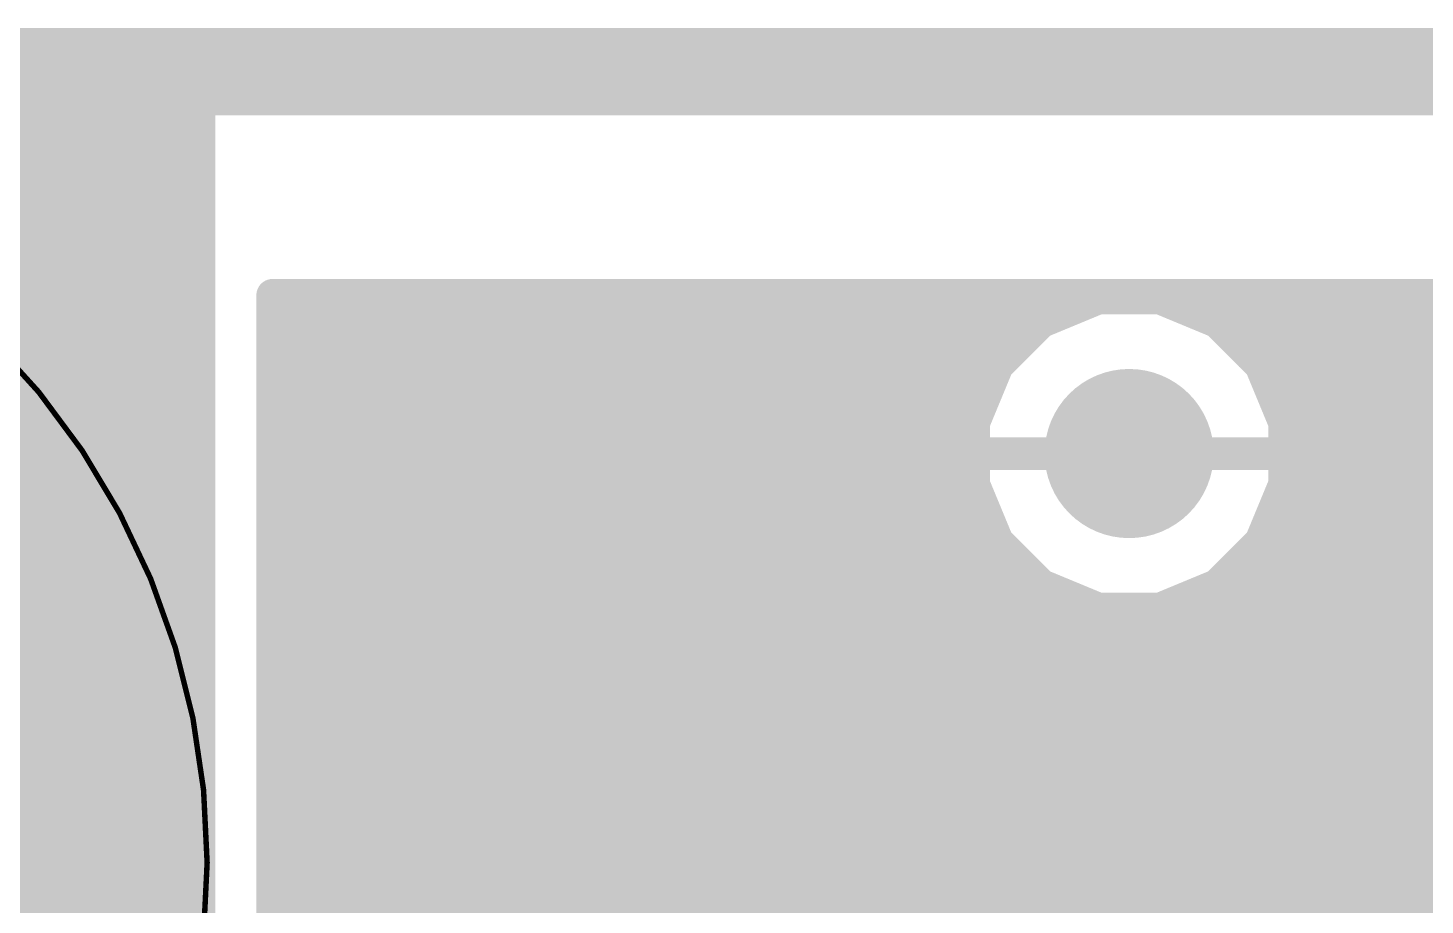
# Model space of a CAD drawing. Extents: x -0.2 to 60.5, y -0.2 to 25.7.
# Drawn here: x 6.3 to 12.81, y 21.52 to 25.6 of the extents above; entities that cross this region are included whole.
import ezdxf

# ---------------------------------------------------------------- set-up
doc = ezdxf.new("R2010")
doc.units = 0
for name, color, linetype in [('1', 22, 'CONTINUOUS'), ('101', 6, 'CONTINUOUS'), ('16', 175, 'CONTINUOUS'), ('18', 82, 'CONTINUOUS'), ('20', 7, 'CONTINUOUS'), ('26', 253, 'CONTINUOUS'), ('41', 22, 'CONTINUOUS'), ('42', 175, 'CONTINUOUS')]:
    doc.layers.add(name, color=color, linetype=linetype)

# ---------------------------------------------------------------- blocks, each defined once
blk = doc.blocks.new('RECT')
blk.add_solid([(-0.5, -0.5), (0.5, -0.5), (-0.5, 0.5), (0.5, 0.5)])
blk = doc.blocks.new('ROUNDV')
at = {"const_width": 0.5}
blk.add_lwpolyline([(0, -0.25, 1), (0, 0.25, 1), (0, -0.25)], format="xyb", dxfattribs=at)

msp = doc.modelspace()

# ---------------------------------------------------------------- linework, layer by layer
at = {"layer": '1', "const_width": 0.1524}
for points in [[(7.4422, 18.1512), (7.4422, 24.3586)], [(7.4422, 24.3586), (26.8478, 24.3586)], [(11.286, 24.3459), (11.0199, 24.2357)], [(11.574, 24.3459), (11.286, 24.3459)], [(11.8401, 24.2357), (11.574, 24.3459)], [(7.4422, 24.2316), (11.0159, 24.2316)], [(11.0199, 24.2357), (10.8163, 24.0321)], [(12.0437, 24.0321), (11.8401, 24.2357)], [(11.8441, 24.2316), (26.8478, 24.2316)], [(7.4422, 24.0792), (10.8635, 24.0792)], [(11.9965, 24.0792), (26.8478, 24.0792)], [(9.2297, 24.0284), (8.9916, 23.7903)], [(10.8148, 24.0284), (9.2297, 24.0284)], [(10.8163, 24.0321), (10.8148, 24.0284)], [(12.1539, 23.766), (12.0437, 24.0321)], [(7.4422, 23.9268), (9.1281, 23.9268)], [(12.0873, 23.9268), (26.8478, 23.9268)], [(7.4422, 23.7744), (8.9757, 23.7744)], [(8.9916, 23.7903), (8.2296, 23.0283)], [(12.1504, 23.7744), (26.8478, 23.7744)], [(12.1539, 23.478), (12.1539, 23.766)], [(7.4422, 23.622), (8.8233, 23.622)], [(8.636, 22.86), (9.398, 23.622)], [(9.398, 23.622), (11.43, 23.622)], [(12.1539, 23.622), (26.8478, 23.622)], [(12.0437, 23.2119), (12.1539, 23.478)], [(7.4422, 23.4696), (8.6709, 23.4696)], [(12.1504, 23.4696), (23.2126, 23.4696)], [(7.4422, 23.3172), (8.5185, 23.3172)], [(12.0873, 23.3172), (17.0974, 23.3172)], [(9.0424, 22.6917), (9.5663, 23.2156)], [(9.5663, 23.2156), (10.8148, 23.2156)], [(10.8148, 23.2156), (10.8163, 23.2119)], [(7.4422, 23.1648), (8.3661, 23.1648)], [(9.5155, 23.1648), (10.8635, 23.1648)], [(10.8163, 23.2119), (11.0199, 23.0083)], [(11.8401, 23.0083), (12.0437, 23.2119)], [(11.9965, 23.1648), (16.8071, 23.1648)], [(8.2296, 23.0283), (8.2296, 15.62)], [(7.4422, 23.0124), (8.2296, 23.0124)], [(9.3631, 23.0124), (11.0159, 23.0124)], [(11.0199, 23.0083), (11.286, 22.8981)], [(11.574, 22.8981), (11.8401, 23.0083)], [(11.8441, 23.0124), (16.6568, 23.0124)], [(11.286, 22.8981), (11.574, 22.8981)], [(7.4422, 22.86), (8.2296, 22.86)], [(8.636, 15.24), (8.636, 22.86)], [(9.2107, 22.86), (16.5937, 22.86)], [(7.4422, 22.7076), (8.2296, 22.7076)], [(9.0583, 22.7076), (16.5481, 22.7076)], [(9.0424, 15.62), (9.0424, 22.6917)], [(7.4422, 22.5552), (8.2296, 22.5552)], [(9.0424, 22.5552), (16.5481, 22.5552)], [(7.4422, 22.4028), (8.2296, 22.4028)], [(9.0424, 22.4028), (16.5726, 22.4028)], [(7.4422, 22.2504), (8.2296, 22.2504)], [(9.0424, 22.2504), (16.6357, 22.2504)], [(7.4422, 22.098), (8.2296, 22.098)], [(9.0424, 22.098), (16.7563, 22.098)], [(7.4422, 21.9456), (8.2296, 21.9456)], [(9.0424, 21.9456), (16.9747, 21.9456)], [(7.4422, 21.7932), (8.2296, 21.7932)], [(9.0424, 21.7932), (17.5101, 21.7932)], [(7.4422, 21.6408), (8.2296, 21.6408)], [(9.0424, 21.6408), (18.3598, 21.6408)], [(7.4422, 21.4884), (8.2296, 21.4884)], [(9.0424, 21.4884), (18.3598, 21.4884)]]:
    msp.add_lwpolyline(points, dxfattribs=at)
at = {"layer": '1', "const_width": 0.0762}
for points in [[(7.4803, 24.3586, 1), (7.4041, 24.3586)], [(7.4422, 24.3967, 1), (7.4422, 24.3205)], [(11.286, 24.384, 1), (11.286, 24.3078)], [(11.3006, 24.3107, 1), (11.2714, 24.3811)], [(11.5886, 24.3811, 1), (11.5594, 24.3107)], [(11.574, 24.3078, 1), (11.574, 24.384)], [(7.4422, 24.2697, 1), (7.4422, 24.1935)], [(11.0054, 24.2709, 1), (11.0345, 24.2005)], [(11.0469, 24.2087, 1), (10.993, 24.2626)], [(11.0159, 24.1935, 1), (11.0159, 24.2697)], [(11.867, 24.2626, 1), (11.8131, 24.2087)], [(11.8441, 24.2697, 1), (11.8441, 24.1935)], [(11.8255, 24.2005, 1), (11.8546, 24.2709)], [(7.4422, 24.1173, 1), (7.4422, 24.0411)], [(10.8635, 24.0411, 1), (10.8635, 24.1173)], [(11.9965, 24.1173, 1), (11.9965, 24.0411)], [(9.2297, 24.0665, 1), (9.2297, 23.9903)], [(9.2566, 24.0015, 1), (9.2027, 24.0553)], [(10.7796, 24.043, 1), (10.85, 24.0138)], [(10.7894, 24.059, 1), (10.8432, 24.0051)], [(10.8515, 24.0175, 1), (10.7811, 24.0466)], [(10.8148, 23.9903, 1), (10.8148, 24.0665)], [(12.0789, 24.0466, 1), (12.0085, 24.0175)], [(12.0167, 24.0051, 1), (12.0706, 24.059)], [(7.4422, 23.9649, 1), (7.4422, 23.8887)], [(9.1281, 23.8887, 1), (9.1281, 23.9649)], [(12.0873, 23.9649, 1), (12.0873, 23.8887)], [(7.4422, 23.8125, 1), (7.4422, 23.7363)], [(8.9647, 23.8173, 1), (9.0185, 23.7634)], [(9.0185, 23.7634, 1), (8.9647, 23.8173)], [(8.9757, 23.7363, 1), (8.9757, 23.8125)], [(12.1504, 23.8125, 1), (12.1504, 23.7363)], [(12.192, 23.766, 1), (12.1158, 23.766)], [(12.1187, 23.7514, 1), (12.1891, 23.7806)], [(7.4422, 23.6601, 1), (7.4422, 23.5839)], [(8.8233, 23.5839, 1), (8.8233, 23.6601)], [(9.398, 23.6601, 1), (9.398, 23.5839)], [(9.4249, 23.5951, 1), (9.3711, 23.6489)], [(11.43, 23.5839, 1), (11.43, 23.6601)], [(12.1539, 23.6601, 1), (12.1539, 23.5839)], [(12.1891, 23.4634, 1), (12.1187, 23.4926)], [(7.4422, 23.5077, 1), (7.4422, 23.4315)], [(8.6709, 23.4315, 1), (8.6709, 23.5077)], [(12.1504, 23.5077, 1), (12.1504, 23.4315)], [(12.1158, 23.478, 1), (12.192, 23.478)], [(7.4422, 23.3553, 1), (7.4422, 23.2791)], [(8.5185, 23.2791, 1), (8.5185, 23.3553)], [(12.0873, 23.3553, 1), (12.0873, 23.2791)], [(9.5663, 23.2537, 1), (9.5663, 23.1775)], [(9.5933, 23.1887, 1), (9.5394, 23.2425)], [(10.85, 23.2302, 1), (10.7796, 23.201)], [(10.8148, 23.1775, 1), (10.8148, 23.2537)], [(7.4422, 23.2029, 1), (7.4422, 23.1267)], [(8.3661, 23.1267, 1), (8.3661, 23.2029)], [(9.5155, 23.2029, 1), (9.5155, 23.1267)], [(10.8432, 23.2389, 1), (10.7894, 23.185)], [(10.7811, 23.1974, 1), (10.8515, 23.2265)], [(10.8635, 23.1267, 1), (10.8635, 23.2029)], [(11.9965, 23.2029, 1), (11.9965, 23.1267)], [(12.0085, 23.2265, 1), (12.0789, 23.1974)], [(12.0706, 23.185, 1), (12.0167, 23.2389)], [(8.2677, 23.0283, 1), (8.1915, 23.0283)], [(7.4422, 23.0505, 1), (7.4422, 22.9743)], [(8.2027, 23.0553, 1), (8.2565, 23.0014)], [(8.2296, 22.9743, 1), (8.2296, 23.0505)], [(9.3631, 23.0505, 1), (9.3631, 22.9743)], [(11.0345, 23.0435, 1), (11.0054, 22.9731)], [(10.993, 22.9814, 1), (11.0469, 23.0352)], [(11.0159, 22.9743, 1), (11.0159, 23.0505)], [(11.8131, 23.0352, 1), (11.867, 22.9814)], [(11.8441, 23.0505, 1), (11.8441, 22.9743)], [(11.8546, 22.9731, 1), (11.8255, 23.0435)], [(11.286, 22.9362, 1), (11.286, 22.86)], [(11.2714, 22.8629, 1), (11.3006, 22.9333)], [(11.5594, 22.9333, 1), (11.5886, 22.8629)], [(11.574, 22.86, 1), (11.574, 22.9362)], [(7.4422, 22.8981, 1), (7.4422, 22.8219)], [(8.2296, 22.8219, 1), (8.2296, 22.8981)], [(8.6741, 22.86, 1), (8.5979, 22.86)], [(8.6091, 22.8869, 1), (8.6629, 22.8331)], [(9.2107, 22.8981, 1), (9.2107, 22.8219)], [(7.4422, 22.7457, 1), (7.4422, 22.6695)], [(8.2296, 22.6695, 1), (8.2296, 22.7457)], [(9.0583, 22.7457, 1), (9.0583, 22.6695)], [(9.0805, 22.6917, 1), (9.0043, 22.6917)], [(9.0155, 22.7186, 1), (9.0693, 22.6647)], [(7.4422, 22.5933, 1), (7.4422, 22.5171)], [(8.2296, 22.5171, 1), (8.2296, 22.5933)], [(9.0424, 22.5933, 1), (9.0424, 22.5171)], [(7.4422, 22.4409, 1), (7.4422, 22.3647)], [(8.2296, 22.3647, 1), (8.2296, 22.4409)], [(9.0424, 22.4409, 1), (9.0424, 22.3647)], [(7.4422, 22.2885, 1), (7.4422, 22.2123)], [(8.2296, 22.2123, 1), (8.2296, 22.2885)], [(9.0424, 22.2885, 1), (9.0424, 22.2123)], [(7.4422, 22.1361, 1), (7.4422, 22.0599)], [(8.2296, 22.0599, 1), (8.2296, 22.1361)], [(9.0424, 22.1361, 1), (9.0424, 22.0599)], [(7.4422, 21.9837, 1), (7.4422, 21.9075)], [(8.2296, 21.9075, 1), (8.2296, 21.9837)], [(9.0424, 21.9837, 1), (9.0424, 21.9075)], [(7.4422, 21.8313, 1), (7.4422, 21.7551)], [(8.2296, 21.7551, 1), (8.2296, 21.8313)], [(9.0424, 21.8313, 1), (9.0424, 21.7551)], [(7.4422, 21.6789, 1), (7.4422, 21.6027)], [(8.2296, 21.6027, 1), (8.2296, 21.6789)], [(9.0424, 21.6789, 1), (9.0424, 21.6027)], [(7.4422, 21.5265, 1), (7.4422, 21.4503)], [(8.2296, 21.4503, 1), (8.2296, 21.5265)], [(9.0424, 21.5265, 1), (9.0424, 21.4503)]]:
    msp.add_lwpolyline(points, format="xyb", dxfattribs=at)
at = {"layer": '101', "const_width": 0.0254}
msp.add_lwpolyline([(3.683, 18.2632, 1), (3.683, 25.1708, 1), (3.683, 18.2632)], format="xyb", dxfattribs=at)
at = {"layer": '16', "const_width": 0.1524}
for points in [[(7.4422, 18.1512), (7.4422, 24.3586)], [(7.4422, 24.3586), (26.8478, 24.3586)], [(11.286, 24.3459), (11.0199, 24.2357)], [(11.574, 24.3459), (11.286, 24.3459)], [(11.8401, 24.2357), (11.574, 24.3459)], [(7.4422, 24.2316), (11.0159, 24.2316)], [(11.0199, 24.2357), (10.8163, 24.0321)], [(12.0437, 24.0321), (11.8401, 24.2357)], [(11.8441, 24.2316), (26.8478, 24.2316)], [(7.4422, 24.0792), (10.8635, 24.0792)], [(11.9965, 24.0792), (26.8478, 24.0792)], [(10.8163, 24.0321), (10.7061, 23.766)], [(12.0452, 24.0284), (12.0437, 24.0321)], [(16.4243, 24.0284), (12.0452, 24.0284)], [(7.4422, 23.9268), (10.7727, 23.9268)], [(7.4422, 23.7744), (10.7096, 23.7744)], [(10.7061, 23.766), (10.7061, 23.478)], [(7.4422, 23.622), (10.7061, 23.622)], [(11.43, 23.622), (16.256, 23.622)], [(10.7061, 23.478), (10.8163, 23.2119)], [(7.4422, 23.4696), (10.7096, 23.4696)], [(7.4422, 23.3172), (10.7727, 23.3172)], [(12.0437, 23.2119), (12.0452, 23.2156)], [(12.0452, 23.2156), (16.0877, 23.2156)], [(7.4422, 23.1648), (10.8635, 23.1648)], [(10.8163, 23.2119), (11.0199, 23.0083)], [(11.8401, 23.0083), (12.0437, 23.2119)], [(11.9965, 23.1648), (16.1385, 23.1648)], [(7.4422, 23.0124), (11.0159, 23.0124)], [(11.0199, 23.0083), (11.286, 22.8981)], [(11.574, 22.8981), (11.8401, 23.0083)], [(11.8441, 23.0124), (16.2909, 23.0124)], [(11.286, 22.8981), (11.574, 22.8981)], [(7.4422, 22.86), (16.4433, 22.86)], [(7.4422, 22.7076), (16.5481, 22.7076)], [(7.4422, 22.5552), (16.5481, 22.5552)], [(7.4422, 22.4028), (16.5726, 22.4028)], [(7.4422, 22.2504), (16.6357, 22.2504)], [(7.4422, 22.098), (16.7563, 22.098)], [(7.4422, 21.9456), (16.9747, 21.9456)], [(7.4422, 21.7932), (26.8478, 21.7932)], [(7.4422, 21.6408), (26.8478, 21.6408)], [(7.4422, 21.4884), (26.8478, 21.4884)]]:
    msp.add_lwpolyline(points, dxfattribs=at)
at = {"layer": '16', "const_width": 0.0762}
for points in [[(7.4803, 24.3586, 1), (7.4041, 24.3586)], [(7.4422, 24.3967, 1), (7.4422, 24.3205)], [(11.286, 24.384, 1), (11.286, 24.3078)], [(11.3006, 24.3107, 1), (11.2714, 24.3811)], [(11.5886, 24.3811, 1), (11.5594, 24.3107)], [(11.574, 24.3078, 1), (11.574, 24.384)], [(7.4422, 24.2697, 1), (7.4422, 24.1935)], [(11.0054, 24.2709, 1), (11.0345, 24.2005)], [(11.0469, 24.2087, 1), (10.993, 24.2626)], [(11.0159, 24.1935, 1), (11.0159, 24.2697)], [(11.867, 24.2626, 1), (11.8131, 24.2087)], [(11.8441, 24.2697, 1), (11.8441, 24.1935)], [(11.8255, 24.2005, 1), (11.8546, 24.2709)], [(7.4422, 24.1173, 1), (7.4422, 24.0411)], [(10.8635, 24.0411, 1), (10.8635, 24.1173)], [(11.9965, 24.1173, 1), (11.9965, 24.0411)], [(10.7894, 24.059, 1), (10.8432, 24.0051)], [(10.8515, 24.0175, 1), (10.7811, 24.0466)], [(12.0789, 24.0466, 1), (12.0085, 24.0175)], [(12.0452, 24.0665, 1), (12.0452, 23.9903)], [(12.01, 24.0138, 1), (12.0804, 24.043)], [(12.0167, 24.0051, 1), (12.0706, 24.059)], [(7.4422, 23.9649, 1), (7.4422, 23.8887)], [(10.7727, 23.8887, 1), (10.7727, 23.9649)], [(7.4422, 23.8125, 1), (7.4422, 23.7363)], [(10.7442, 23.766, 1), (10.668, 23.766)], [(10.6709, 23.7806, 1), (10.7413, 23.7514)], [(10.7096, 23.7363, 1), (10.7096, 23.8125)], [(7.4422, 23.6601, 1), (7.4422, 23.5839)], [(10.7061, 23.5839, 1), (10.7061, 23.6601)], [(11.43, 23.6601, 1), (11.43, 23.5839)], [(10.7413, 23.4926, 1), (10.6709, 23.4634)], [(7.4422, 23.5077, 1), (7.4422, 23.4315)], [(10.668, 23.478, 1), (10.7442, 23.478)], [(10.7096, 23.4315, 1), (10.7096, 23.5077)], [(7.4422, 23.3553, 1), (7.4422, 23.2791)], [(10.7727, 23.2791, 1), (10.7727, 23.3553)], [(12.0452, 23.2537, 1), (12.0452, 23.1775)], [(12.0804, 23.201, 1), (12.01, 23.2302)], [(7.4422, 23.2029, 1), (7.4422, 23.1267)], [(10.8432, 23.2389, 1), (10.7894, 23.185)], [(10.7811, 23.1974, 1), (10.8515, 23.2265)], [(10.8635, 23.1267, 1), (10.8635, 23.2029)], [(11.9965, 23.2029, 1), (11.9965, 23.1267)], [(12.0085, 23.2265, 1), (12.0789, 23.1974)], [(12.0706, 23.185, 1), (12.0167, 23.2389)], [(7.4422, 23.0505, 1), (7.4422, 22.9743)], [(11.0345, 23.0435, 1), (11.0054, 22.9731)], [(10.993, 22.9814, 1), (11.0469, 23.0352)], [(11.0159, 22.9743, 1), (11.0159, 23.0505)], [(11.8131, 23.0352, 1), (11.867, 22.9814)], [(11.8441, 23.0505, 1), (11.8441, 22.9743)], [(11.8546, 22.9731, 1), (11.8255, 23.0435)], [(11.286, 22.9362, 1), (11.286, 22.86)], [(11.2714, 22.8629, 1), (11.3006, 22.9333)], [(11.5594, 22.9333, 1), (11.5886, 22.8629)], [(11.574, 22.86, 1), (11.574, 22.9362)], [(7.4422, 22.8981, 1), (7.4422, 22.8219)], [(7.4422, 22.7457, 1), (7.4422, 22.6695)], [(7.4422, 22.5933, 1), (7.4422, 22.5171)], [(7.4422, 22.4409, 1), (7.4422, 22.3647)], [(7.4422, 22.2885, 1), (7.4422, 22.2123)], [(7.4422, 22.1361, 1), (7.4422, 22.0599)], [(7.4422, 21.9837, 1), (7.4422, 21.9075)], [(7.4422, 21.8313, 1), (7.4422, 21.7551)], [(7.4422, 21.6789, 1), (7.4422, 21.6027)], [(7.4422, 21.5265, 1), (7.4422, 21.4503)]]:
    msp.add_lwpolyline(points, format="xyb", dxfattribs=at)
at = {"layer": '20', "const_width": 0.4064}
msp.add_lwpolyline([(34.29, 25.4), (0, 25.4)], dxfattribs=at)
at = {"layer": '26', "const_width": 0.127}
for points in [[(16.256, 25.4), (7.112, 25.4)], [(7.112, 25.4), (7.112, 0)]]:
    msp.add_lwpolyline(points, dxfattribs=at)
at = {"layer": '26', "const_width": 0.0635}
for points in [[(7.112, 25.4318, 1), (7.112, 25.3683)], [(7.1437, 25.4, 1), (7.0803, 25.4)]]:
    msp.add_lwpolyline(points, format="xyb", dxfattribs=at)

# ---------------------------------------------------------------- block references
at = {"layer": '18', "xscale": 0.7874, "yscale": 0.7874}
msp.add_blockref('ROUNDV', (11.43, 23.622), dxfattribs=at)
msp.add_blockref('ROUNDV', (11.43, 23.622), dxfattribs=at)
at = {"layer": '41', "xscale": 7.112, "yscale": 7.112}
msp.add_blockref('RECT', (3.556, 21.844), dxfattribs=at)
at = {"layer": '42', "xscale": 7.112, "yscale": 7.112}
msp.add_blockref('RECT', (3.556, 21.844), dxfattribs=at)

doc.saveas('drawing.dxf')
